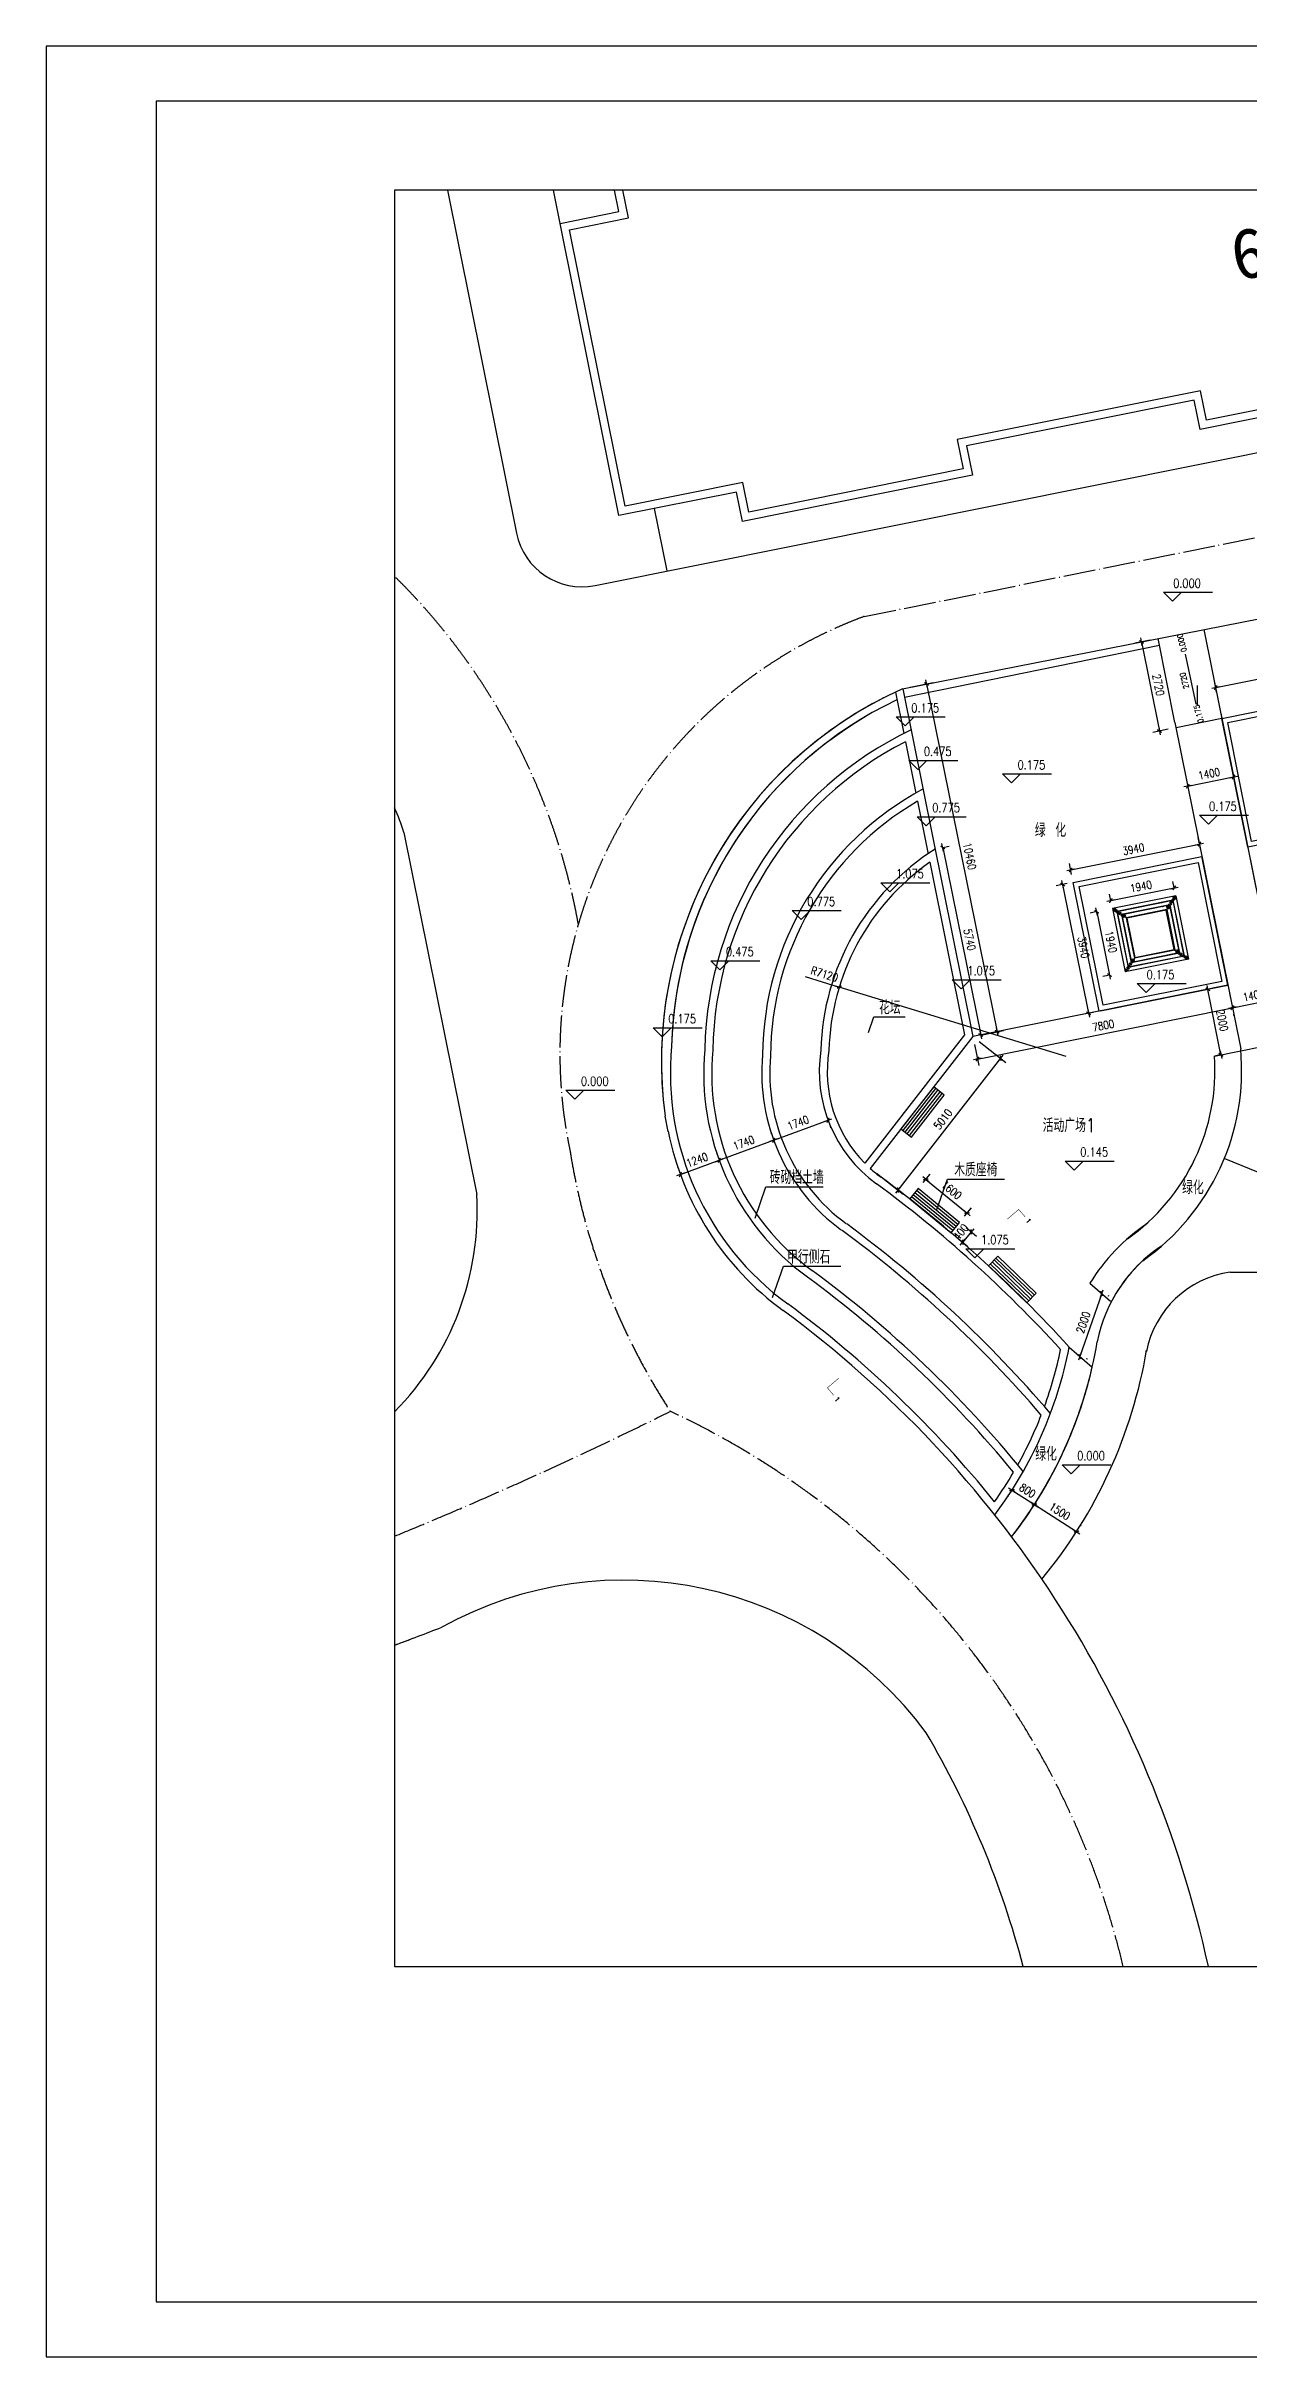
# Model space of a CAD drawing. Extents: x 1035948 to 1665131, y -158296 to 142149.
# Drawn here: x 1090171 to 1126237, y 7889 to 77189 of the extents above; entities that cross this region are included whole.
import ezdxf
from ezdxf.enums import TextEntityAlignment as Align

# ---------------------------------------------------------------- set-up
doc = ezdxf.new("R2010")
doc.units = 0
doc.header["$LTSCALE"] = 200
doc.header["$MEASUREMENT"] = 0
doc.linetypes.add('ACAD_ISO04W100', pattern=[30.5, 24, -3, 0.5, -3])
doc.linetypes.add('DASH', pattern=[0.35, 0.25, -0.1])
doc.layers.get('0').update_dxf_attribs({"linetype": 'CONTINUOUS'})
doc.layers.get('DEFPOINTS').update_dxf_attribs({"linetype": 'CONTINUOUS'})
for name, color, linetype in [('DL', 21, 'CONTINUOUS'), ('HATCH', 7, 'CONTINUOUS'), ('LMLK', 123, 'CONTINUOUS'), ('PUB_DIM', 3, 'CONTINUOUS'), ('PUB_TEXT', 7, 'CONTINUOUS'), ('PUB_WINDW', 7, 'CONTINUOUS'), ('WLL1', 7, 'CONTINUOUS'), ('ZXX', 6, 'ACAD_ISO04W100')]:
    doc.layers.add(name, color=color, linetype=linetype)
doc.styles.add('_HZTXT', font='txt.shx', dxfattribs={"width": 0.8, "bigfont": 'hztxt.shx'})
doc.styles.add('COMP', font='complex', dxfattribs={"bigfont": 'hztxt'})
doc.styles.add('DIM_FONT', font='SIMPLEX.shx', dxfattribs={"width": 0.8})
doc.styles.add('H1', font='SimSun.ttf')
doc.dimstyles.new('DIMN80', dxfattribs={"dimscale": 0.8, "dimtxt": 300, "dimasz": 1, "dimexe": 250, "dimexo": 300, "dimgap": 150, "dimtad": 1, "dimdec": 0, "dimzin": 0, "dimdsep": 46, "dimtxsty": 'DIM_FONT', "dimblk": '_DIMX', "dimcen": 0.09, "dimclrt": 7, "dimadec": 0, "dimazin": 0, "dimtfac": 1, "dimtdec": 0, "dimtix": 1, "dimtmove": 2, "dimatfit": 3, "dimldrblk": '_DIMX', "dimfxl": 0, "dimtolj": 1, "dimtzin": 0, "dimarcsym": 0})

# ---------------------------------------------------------------- blocks, each defined once
blk = doc.blocks.new('_DIMX')
blk.add_line((-150, 0), (150, 0))
at = {"const_width": 50}
blk.add_lwpolyline([(-70, -70), (70, 70)], dxfattribs=at)
blk = doc.blocks.new('*D811')
at = {"layer": 'DEFPOINTS', "color": 0}
for p in [(1117963, 47484), (1118797, 46835), (1114883, 43532)]:
    blk.add_point(p, dxfattribs=at)
at = {"layer": 'WLL1', "color": 0, "lineweight": -2}
for p, q in [((1118152, 47337), (1118954, 46712)), ((1115717, 42883), (1118796, 46834)), ((1115072, 43385), (1115874, 42760))]:
    blk.add_line(p, q, dxfattribs=at)
at = {"layer": 'WLL1', "color": 0, "lineweight": -2, "xscale": 0.8, "yscale": 0.8, "zscale": 0.8}
for p, rotation in [((1118797, 46835), 52.07008714838179), ((1115717, 42883), 232.0700871483818)]:
    blk.add_blockref('_DIMX', p, dxfattribs=dict(at, rotation=rotation))
at = {"layer": 'WLL1', "color": 7, "insert": (1117067, 45006), "char_height": 240, "attachment_point": 5, "rotation": 52.07009, "style": 'DIM_FONT'}
blk.add_mtext('\\A1;5010', dxfattribs=at)
blk = doc.blocks.new('*D815')
at = {"layer": 'DEFPOINTS', "color": 0}
for p in [(1110354, 43775), (1110354, 43775), (1109191, 43347)]:
    blk.add_point(p, dxfattribs=at)
at = {"layer": 'WLL1', "color": 0, "lineweight": -2}
for p, q in [((1109191, 43347), (1110354, 43775)), ((1110271, 44000), (1110285, 43963)), ((1109108, 43572), (1109122, 43534))]:
    blk.add_line(p, q, dxfattribs=at)
at = {"layer": 'WLL1', "color": 0, "lineweight": -2, "xscale": 0.8, "yscale": 0.8, "zscale": 0.8}
for p, rotation in [((1110354, 43775), 20.21216374591948), ((1109191, 43347), 200.2121637459194)]:
    blk.add_blockref('_DIMX', p, dxfattribs=dict(at, rotation=rotation))
at = {"layer": 'WLL1', "color": 7, "insert": (1109690, 43786), "char_height": 240, "attachment_point": 5, "rotation": 20.21216, "style": 'DIM_FONT'}
blk.add_mtext('\\A1;1240', dxfattribs=at)
blk = doc.blocks.new('*D799')
at = {"layer": 'DEFPOINTS', "color": 0}
for p in [(1119807, 33450), (1121071, 32640), (1121071, 32640)]:
    blk.add_point(p, dxfattribs=at)
at = {"layer": 'WLL1', "color": 0, "lineweight": -2}
for p, q in [((1119808, 33449), (1121070, 32641)), ((1119936, 33652), (1119915, 33618)), ((1121200, 32842), (1121178, 32809))]:
    blk.add_line(p, q, dxfattribs=at)
at = {"layer": 'WLL1', "color": 0, "lineweight": -2, "xscale": 0.8, "yscale": 0.8, "zscale": 0.8}
for p, rotation in [((1119807, 33450), 147.3532514877022), ((1121071, 32640), 327.3532514877022)]:
    blk.add_blockref('_DIMX', p, dxfattribs=dict(at, rotation=rotation))
at = {"layer": 'WLL1', "color": 7, "insert": (1120568, 33247), "char_height": 240, "attachment_point": 5, "rotation": 327.35325, "style": 'DIM_FONT'}
blk.add_mtext('\\A1;1500', dxfattribs=at)
blk = doc.blocks.new('*D800')
at = {"layer": 'DEFPOINTS', "color": 0}
for p in [(1119134, 33881), (1119808, 33449), (1119808, 33449)]:
    blk.add_point(p, dxfattribs=at)
at = {"layer": 'WLL1', "color": 0, "lineweight": -2}
for p, q in [((1119005, 33679), (1119026, 33713)), ((1119135, 33881), (1119807, 33450)), ((1119937, 33651), (1119915, 33618))]:
    blk.add_line(p, q, dxfattribs=at)
at = {"layer": 'WLL1', "color": 0, "lineweight": -2, "xscale": 0.8, "yscale": 0.8, "zscale": 0.8}
for p, rotation in [((1119134, 33881), 147.353251487704), ((1119808, 33449), 327.353251487704)]:
    blk.add_blockref('_DIMX', p, dxfattribs=dict(at, rotation=rotation))
at = {"layer": 'WLL1', "color": 7, "insert": (1119600, 33867), "char_height": 240, "attachment_point": 5, "rotation": 327.35325, "style": 'DIM_FONT'}
blk.add_mtext('\\A1;800', dxfattribs=at)
blk = doc.blocks.new('_SECTION')
at = {"const_width": 0.1}
blk.add_lwpolyline([(2, 0), (0, 0), (0, 3)], dxfattribs=at)
at = {"style": 'COMP'}
blk.add_attdef('A', text='', height=1, dxfattribs=at).set_placement((3, 0), align=Align.MIDDLE)
blk = doc.blocks.new('*D798')
at = {"layer": 'DEFPOINTS', "color": 0}
for p in [(1121827, 39780), (1121173, 37890), (1121173, 37890)]:
    blk.add_point(p, dxfattribs=at)
at = {"layer": 'WLL1', "color": 0, "lineweight": -2}
for p, q in [((1121826, 39779), (1121173, 37890)), ((1122053, 39701), (1122016, 39714)), ((1121400, 37811), (1121362, 37824))]:
    blk.add_line(p, q, dxfattribs=at)
at = {"layer": 'WLL1', "color": 0, "lineweight": -2, "xscale": 0.8, "yscale": 0.8, "zscale": 0.8}
for p, rotation in [((1121827, 39780), 70.92905022563029), ((1121173, 37890), 250.9290502256303)]:
    blk.add_blockref('_DIMX', p, dxfattribs=dict(at, rotation=rotation))
at = {"layer": 'WLL1', "color": 7, "insert": (1121273, 38913), "char_height": 240, "attachment_point": 5, "rotation": 70.92905, "style": 'DIM_FONT'}
blk.add_mtext('\\A1;2000', dxfattribs=at)
blk = doc.blocks.new('*D814')
at = {"layer": 'DEFPOINTS', "color": 0}
for p in [(1117317, 41599), (1117570, 41908), (1117659, 41319)]:
    blk.add_point(p, dxfattribs=at)
at = {"layer": 'WLL1', "color": 0, "lineweight": -2}
for p, q in [((1117912, 41629), (1117659, 41319)), ((1117756, 41756), (1118067, 41502)), ((1117913, 41629), (1117913, 41630)), ((1117502, 41447), (1117814, 41192)), ((1117658, 41318), (1117658, 41318))]:
    blk.add_line(p, q, dxfattribs=at)
at = {"layer": 'WLL1', "color": 0, "lineweight": -2, "xscale": 0.8, "yscale": 0.8, "zscale": 0.8}
for p, rotation in [((1117912, 41629), 230.7364818868304), ((1117659, 41319), 50.73648188683039)]:
    blk.add_blockref('_DIMX', p, dxfattribs=dict(at, rotation=rotation))
at = {"layer": 'WLL1', "color": 7, "insert": (1117600, 41626), "char_height": 240, "attachment_point": 5, "rotation": 50.73648, "style": 'DIM_FONT'}
blk.add_mtext('\\A1;400', dxfattribs=at)
blk = doc.blocks.new('*D813')
at = {"layer": 'DEFPOINTS', "color": 0}
for p in [(1116324, 42926), (1117563, 41914), (1117789, 42190)]:
    blk.add_point(p, dxfattribs=at)
at = {"layer": 'WLL1', "color": 0, "lineweight": -2}
for p, q in [((1116476, 43112), (1116677, 43358)), ((1116551, 43202), (1117789, 42191)), ((1117715, 42100), (1117916, 42345))]:
    blk.add_line(p, q, dxfattribs=at)
at = {"layer": 'WLL1', "color": 0, "lineweight": -2, "xscale": 0.8, "yscale": 0.8, "zscale": 0.8}
for p, rotation in [((1116551, 43203), 140.7364818868345), ((1117789, 42190), 320.7364818868346)]:
    blk.add_blockref('_DIMX', p, dxfattribs=dict(at, rotation=rotation))
at = {"layer": 'WLL1', "color": 7, "insert": (1117322, 42882), "char_height": 240, "attachment_point": 5, "rotation": 320.73648, "style": 'DIM_FONT'}
blk.add_mtext('\\A1;1600', dxfattribs=at)
blk = doc.blocks.new('*D833')
at = {"layer": 'DEFPOINTS', "color": 0}
for p in [(1124758, 53260), (1124833, 52886), (1120970, 52109)]:
    blk.add_point(p, dxfattribs=at)
at = {"layer": 'WLL1', "color": 0, "lineweight": -2}
for p, q in [((1124786, 53121), (1124718, 53456)), ((1120923, 52344), (1120856, 52679)), ((1120896, 52483), (1124757, 53259))]:
    blk.add_line(p, q, dxfattribs=at)
at = {"layer": 'WLL1', "color": 0, "lineweight": -2, "xscale": 0.8, "yscale": 0.8, "zscale": 0.8}
for p, rotation in [((1124758, 53260), 11.37444538294699), ((1120895, 52482), 191.374445382947)]:
    blk.add_blockref('_DIMX', p, dxfattribs=dict(at, rotation=rotation))
at = {"layer": 'WLL1', "color": 7, "insert": (1122779, 53106), "char_height": 240, "attachment_point": 5, "rotation": 11.37445, "style": 'DIM_FONT'}
blk.add_mtext('\\A1;3940', dxfattribs=at)
blk = doc.blocks.new('*D807')
at = {"layer": 'DEFPOINTS', "color": 0}
for p in [(1116831, 53111), (1117971, 47486), (1118198, 47532)]:
    blk.add_point(p, dxfattribs=at)
at = {"layer": 'WLL1', "color": 0, "lineweight": -2}
for p, q in [((1117059, 53156), (1118198, 47533)), ((1117066, 53159), (1117254, 53197)), ((1118206, 47534), (1118394, 47572))]:
    blk.add_line(p, q, dxfattribs=at)
at = {"layer": 'WLL1', "color": 0, "lineweight": -2, "xscale": 0.8, "yscale": 0.8, "zscale": 0.8}
for p, rotation in [((1117058, 53157), 101.4570505698002), ((1118198, 47532), 281.4570505698003)]:
    blk.add_blockref('_DIMX', p, dxfattribs=dict(at, rotation=rotation))
at = {"layer": 'WLL1', "color": 7, "insert": (1117864, 50392), "char_height": 240, "attachment_point": 5, "rotation": 281.45705, "style": 'DIM_FONT'}
blk.add_mtext('\\A1;5740', dxfattribs=at)
blk = doc.blocks.new('*D806')
at = {"layer": 'DEFPOINTS', "color": 0}
for p in [(1115849, 57917), (1117963, 47484), (1118689, 47631)]:
    blk.add_point(p, dxfattribs=at)
at = {"layer": 'WLL1', "color": 0, "lineweight": -2}
for p, q in [((1116084, 57965), (1116770, 58104)), ((1116574, 58063), (1118689, 47632)), ((1118198, 47532), (1118885, 47671))]:
    blk.add_line(p, q, dxfattribs=at)
at = {"layer": 'WLL1', "color": 0, "lineweight": -2, "xscale": 0.8, "yscale": 0.8, "zscale": 0.8}
for p, rotation in [((1116574, 58064), 101.457050569798), ((1118689, 47631), 281.457050569798)]:
    blk.add_blockref('_DIMX', p, dxfattribs=dict(at, rotation=rotation))
at = {"layer": 'WLL1', "color": 7, "insert": (1117867, 52895), "char_height": 240, "attachment_point": 5, "rotation": 281.45705, "style": 'DIM_FONT'}
blk.add_mtext('\\A1;10460', dxfattribs=at)
blk = doc.blocks.new('*D816')
at = {"layer": 'DEFPOINTS', "color": 0}
for p in [(1113954, 48972), (1120763, 46889)]:
    blk.add_point(p, dxfattribs=at)
at = {"layer": 'WLL1', "color": 0, "lineweight": -2}
for p in [(1112928, 49286), (1120763, 46889)]:
    blk.add_line(p, (1113954, 48972), dxfattribs=at)
at = {"layer": 'WLL1', "color": 0, "lineweight": -2, "xscale": 0.8, "yscale": 0.8, "zscale": 0.8, "rotation": 342.9922443339357}
blk.add_blockref('_DIMX', (1113954, 48972), dxfattribs=at)
at = {"layer": 'WLL1', "color": 7, "insert": (1113511, 49359), "char_height": 240, "attachment_point": 5, "rotation": 342.99224, "style": 'DIM_FONT'}
blk.add_mtext('\\A1;R7120', dxfattribs=at)
blk = doc.blocks.new('*D810')
at = {"layer": 'DEFPOINTS', "color": 0}
for p in [(1111987, 44376), (1113619, 44977), (1113619, 44977)]:
    blk.add_point(p, dxfattribs=at)
at = {"layer": 'WLL1', "color": 0, "lineweight": -2}
for p, q in [((1111904, 44602), (1111918, 44564)), ((1111988, 44377), (1113618, 44977)), ((1113702, 44752), (1113688, 44789))]:
    blk.add_line(p, q, dxfattribs=at)
at = {"layer": 'WLL1', "color": 0, "lineweight": -2, "xscale": 0.8, "yscale": 0.8, "zscale": 0.8}
for p, rotation in [((1113619, 44977), 20.21216374591294), ((1111987, 44376), 200.2121637459129)]:
    blk.add_blockref('_DIMX', p, dxfattribs=dict(at, rotation=rotation))
at = {"layer": 'WLL1', "color": 7, "insert": (1112720, 44902), "char_height": 240, "attachment_point": 5, "rotation": 20.21216, "style": 'DIM_FONT'}
blk.add_mtext('\\A1;1740', dxfattribs=at)
blk = doc.blocks.new('*D812')
at = {"layer": 'DEFPOINTS', "color": 0}
for p in [(1111987, 44376), (1111987, 44376), (1110354, 43775)]:
    blk.add_point(p, dxfattribs=at)
at = {"layer": 'WLL1', "color": 0, "lineweight": -2}
for p, q in [((1110355, 43775), (1111986, 44376)), ((1111904, 44602), (1111918, 44564)), ((1110271, 44000), (1110285, 43963))]:
    blk.add_line(p, q, dxfattribs=at)
at = {"layer": 'WLL1', "color": 0, "lineweight": -2, "xscale": 0.8, "yscale": 0.8, "zscale": 0.8}
for p, rotation in [((1111987, 44376), 20.21216374592179), ((1110354, 43775), 200.2121637459218)]:
    blk.add_blockref('_DIMX', p, dxfattribs=dict(at, rotation=rotation))
at = {"layer": 'WLL1', "color": 7, "insert": (1111088, 44301), "char_height": 240, "attachment_point": 5, "rotation": 20.21216, "style": 'DIM_FONT'}
blk.add_mtext('\\A1;1740', dxfattribs=at)
blk = doc.blocks.new('*D832')
at = {"layer": 'DEFPOINTS', "color": 0}
for p in [(1122148, 51326), (1124002, 51945), (1124050, 51708)]:
    blk.add_point(p, dxfattribs=at)
at = {"layer": 'WLL1', "color": 0, "lineweight": -2}
for p, q in [((1124002, 51944), (1123963, 52141)), ((1122100, 51561), (1122061, 51759)), ((1122101, 51563), (1124001, 51945))]:
    blk.add_line(p, q, dxfattribs=at)
at = {"layer": 'WLL1', "color": 0, "lineweight": -2, "xscale": 0.8, "yscale": 0.8, "zscale": 0.8}
for p, rotation in [((1124002, 51945), 11.3744453800315), ((1122100, 51563), 191.3744453800315)]:
    blk.add_blockref('_DIMX', p, dxfattribs=dict(at, rotation=rotation))
at = {"layer": 'WLL1', "color": 7, "insert": (1123004, 51989), "char_height": 240, "attachment_point": 5, "rotation": 11.37445, "style": 'DIM_FONT'}
blk.add_mtext('\\A1;1940', dxfattribs=at)
blk = doc.blocks.new('*D805')
at = {"layer": 'DEFPOINTS', "color": 0}
for p in [(1121029, 52121), (1121432, 48183), (1121806, 48258)]:
    blk.add_point(p, dxfattribs=at)
at = {"layer": 'WLL1', "color": 0, "lineweight": -2}
for p, q in [((1120794, 52073), (1120459, 52006)), ((1120655, 52045), (1121432, 48184)), ((1121571, 48211), (1121236, 48143))]:
    blk.add_line(p, q, dxfattribs=at)
at = {"layer": 'WLL1', "color": 0, "lineweight": -2, "xscale": 0.8, "yscale": 0.8, "zscale": 0.8}
for p, rotation in [((1120655, 52045), 101.3744453795055), ((1121432, 48183), 281.3744453795055)]:
    blk.add_blockref('_DIMX', p, dxfattribs=dict(at, rotation=rotation))
at = {"layer": 'WLL1', "color": 7, "insert": (1121279, 50161), "char_height": 240, "attachment_point": 5, "rotation": 281.37445, "style": 'DIM_FONT'}
blk.add_mtext('\\A1;3940', dxfattribs=at)
blk = doc.blocks.new('*D804')
at = {"layer": 'DEFPOINTS', "color": 0}
for p in [(1121875, 51271), (1122059, 49329), (1122257, 49369)]:
    blk.add_point(p, dxfattribs=at)
at = {"layer": 'WLL1', "color": 0, "lineweight": -2}
for p, q in [((1121639, 51223), (1121480, 51191)), ((1121676, 51230), (1122059, 49330)), ((1122022, 49321), (1121863, 49289))]:
    blk.add_line(p, q, dxfattribs=at)
at = {"layer": 'WLL1', "color": 0, "lineweight": -2, "xscale": 0.8, "yscale": 0.8, "zscale": 0.8}
for p, rotation in [((1121676, 51231), 101.3744453800352), ((1122059, 49329), 281.3744453800352)]:
    blk.add_blockref('_DIMX', p, dxfattribs=dict(at, rotation=rotation))
at = {"layer": 'WLL1', "color": 7, "insert": (1122103, 50327), "char_height": 240, "attachment_point": 5, "rotation": 281.37445, "style": 'DIM_FONT'}
blk.add_mtext('\\A1;1940', dxfattribs=at)
blk = doc.blocks.new('*D828')
at = {"layer": 'DEFPOINTS', "color": 0}
for p in [(1125009, 48902), (1125212, 48943), (1125606, 46982)]:
    blk.add_point(p, dxfattribs=at)
at = {"layer": 'WLL1', "color": 0, "lineweight": -2}
for p, q in [((1124977, 48896), (1124813, 48863)), ((1125403, 46942), (1125009, 48901)), ((1125371, 46935), (1125207, 46902))]:
    blk.add_line(p, q, dxfattribs=at)
at = {"layer": 'WLL1', "color": 0, "lineweight": -2, "xscale": 0.8, "yscale": 0.8, "zscale": 0.8}
for p, rotation in [((1125009, 48902), 101.3778362303232), ((1125403, 46942), 281.3778362303232)]:
    blk.add_blockref('_DIMX', p, dxfattribs=dict(at, rotation=rotation))
at = {"layer": 'WLL1', "color": 7, "insert": (1125441, 47969), "char_height": 240, "attachment_point": 5, "rotation": 281.37784, "style": 'DIM_FONT'}
blk.add_mtext('\\A1;2000', dxfattribs=at)
blk = doc.blocks.new('*D827')
at = {"layer": 'DEFPOINTS', "color": 0}
for p in [(1127118, 48626), (1127118, 48626), (1125745, 48350)]:
    blk.add_point(p, dxfattribs=at)
at = {"layer": 'WLL1', "color": 0, "lineweight": -2}
for p, q in [((1125746, 48350), (1127117, 48626)), ((1125793, 48115), (1125785, 48154)), ((1127165, 48391), (1127157, 48430))]:
    blk.add_line(p, q, dxfattribs=at)
at = {"layer": 'WLL1', "color": 0, "lineweight": -2, "xscale": 0.8, "yscale": 0.8, "zscale": 0.8}
for p, rotation in [((1127118, 48626), 11.37783623031505), ((1125745, 48350), 191.377836230315)]:
    blk.add_blockref('_DIMX', p, dxfattribs=dict(at, rotation=rotation))
at = {"layer": 'WLL1', "color": 7, "insert": (1126384, 48724), "char_height": 240, "attachment_point": 5, "rotation": 11.37784, "style": 'DIM_FONT'}
blk.add_mtext('\\A1;1400', dxfattribs=at)
blk = doc.blocks.new('*D809')
at = {"layer": 'DEFPOINTS', "color": 0}
for p in [(1125610, 49023), (1125745, 48350), (1117963, 47485)]:
    blk.add_point(p, dxfattribs=at)
at = {"layer": 'WLL1', "color": 0, "lineweight": -2}
for p, q in [((1125657, 48788), (1125785, 48154)), ((1118099, 46812), (1125744, 48350)), ((1118010, 47250), (1118138, 46616))]:
    blk.add_line(p, q, dxfattribs=at)
at = {"layer": 'WLL1', "color": 0, "lineweight": -2, "xscale": 0.8, "yscale": 0.8, "zscale": 0.8}
for p, rotation in [((1125745, 48350), 11.375294533136), ((1118098, 46812), 191.375294533136)]:
    blk.add_blockref('_DIMX', p, dxfattribs=dict(at, rotation=rotation))
at = {"layer": 'WLL1', "color": 7, "insert": (1121875, 47816), "char_height": 240, "attachment_point": 5, "rotation": 11.37529, "style": 'DIM_FONT'}
blk.add_mtext('\\A1;7800', dxfattribs=at)
blk = doc.blocks.new('*D837')
at = {"layer": 'DEFPOINTS', "color": 0}
for p in [(1129108, 58730), (1129183, 58356), (1125320, 57579)]:
    blk.add_point(p, dxfattribs=at)
at = {"layer": 'WLL1', "color": 0, "lineweight": -2}
for p, q in [((1129136, 58592), (1129068, 58926)), ((1125246, 57953), (1129107, 58730)), ((1125273, 57815), (1125206, 58149))]:
    blk.add_line(p, q, dxfattribs=at)
at = {"layer": 'WLL1', "color": 0, "lineweight": -2, "xscale": 0.8, "yscale": 0.8, "zscale": 0.8}
for p, rotation in [((1129108, 58730), 11.37444538294699), ((1125245, 57953), 191.374445382947)]:
    blk.add_blockref('_DIMX', p, dxfattribs=dict(at, rotation=rotation))
at = {"layer": 'WLL1', "color": 7, "insert": (1127129, 58577), "char_height": 240, "attachment_point": 5, "rotation": 11.37445, "style": 'DIM_FONT'}
blk.add_mtext('\\A1;3940', dxfattribs=at)
blk = doc.blocks.new('*D834')
at = {"layer": 'DEFPOINTS', "color": 0}
for p in [(1124408, 54996), (1125780, 55272), (1125780, 55272)]:
    blk.add_point(p, dxfattribs=at)
at = {"layer": 'WLL1', "color": 0, "lineweight": -2}
for p, q in [((1125733, 55507), (1125741, 55468)), ((1124361, 55231), (1124369, 55192)), ((1124409, 54996), (1125780, 55272))]:
    blk.add_line(p, q, dxfattribs=at)
at = {"layer": 'WLL1', "color": 0, "lineweight": -2, "xscale": 0.8, "yscale": 0.8, "zscale": 0.8}
for p, rotation in [((1124408, 54996), 191.3778362303161), ((1125780, 55272), 11.37783623031606)]:
    blk.add_blockref('_DIMX', p, dxfattribs=dict(at, rotation=rotation))
at = {"layer": 'WLL1', "color": 7, "insert": (1125047, 55369), "char_height": 240, "attachment_point": 5, "rotation": 11.37784, "style": 'DIM_FONT'}
blk.add_mtext('\\A1;1400', dxfattribs=at)
blk = doc.blocks.new('*D831')
at = {"layer": 'DEFPOINTS', "color": 0}
for p in [(1123517, 59423), (1123558, 56649), (1124055, 56749)]:
    blk.add_point(p, dxfattribs=at)
at = {"layer": 'WLL1', "color": 0, "lineweight": -2}
for p, q in [((1123282, 59375), (1122824, 59283)), ((1123020, 59322), (1123558, 56649)), ((1123820, 56701), (1123362, 56609))]:
    blk.add_line(p, q, dxfattribs=at)
at = {"layer": 'WLL1', "color": 0, "lineweight": -2, "xscale": 0.8, "yscale": 0.8, "zscale": 0.8}
for p, rotation in [((1123020, 59323), 101.3778362249669), ((1123558, 56649), 281.3778362249669)]:
    blk.add_blockref('_DIMX', p, dxfattribs=dict(at, rotation=rotation))
at = {"layer": 'WLL1', "color": 7, "insert": (1123525, 58033), "char_height": 240, "attachment_point": 5, "rotation": 281.37784, "style": 'DIM_FONT'}
blk.add_mtext('\\A1;2720', dxfattribs=at)

msp = doc.modelspace()

# ---------------------------------------------------------------- linework, layer by layer
for p, q in [((1124049.69775, 51708.26142), (1122147.80083, 51325.65442)), ((1122559.9536, 51051.55572), (1122147.80083, 51325.65442)), ((1122147.80083, 51325.65442), (1122530.40784, 49423.7575)), ((1123963.55244, 51578.7277), (1122277.33456, 51239.50911)), ((1123955.72105, 51566.9519), (1122289.11035, 51231.67772)), ((1123869.57575, 51437.41818), (1122418.64408, 51145.53242)), ((1123861.74436, 51425.64238), (1122430.41987, 51137.70103)), ((1123775.59905, 51296.10865), (1122559.9536, 51051.55572)), ((1123775.59905, 51296.10865), (1124049.69775, 51708.26142)), ((1123775.59905, 51296.10865), (1124020.15199, 50080.4632)), ((1123861.74436, 51425.64238), (1124149.68571, 49994.3179)), ((1123869.57575, 51437.41818), (1124161.46151, 49986.48651)), ((1123955.72105, 51566.9519), (1124290.99523, 49900.3412)), ((1123963.55244, 51578.7277), (1124302.77103, 49892.50981)), ((1124049.69775, 51708.26142), (1124432.30476, 49806.36451)), ((1122277.33456, 51239.50911), (1122616.55314, 49553.29123)), ((1122289.11035, 51231.67772), (1122624.38454, 49565.06702)), ((1122418.64408, 51145.53242), (1122710.52984, 49694.60075)), ((1122430.41987, 51137.70103), (1122718.36123, 49706.37654)), ((1122559.9536, 51051.55572), (1122804.50653, 49835.91027)), ((1124290.99523, 49900.3412), (1122624.38454, 49565.06702)), ((1124161.46151, 49986.48651), (1122710.52984, 49694.60075)), ((1124149.68571, 49994.3179), (1122718.36123, 49706.37654)), ((1124020.15199, 50080.4632), (1122804.50653, 49835.91027)), ((1124020.15199, 50080.4632), (1124432.30476, 49806.36451)), ((1122804.50653, 49835.91027), (1122530.40784, 49423.7575)), ((1124432.30476, 49806.36451), (1122530.40784, 49423.7575)), ((1124302.77103, 49892.50981), (1122616.55314, 49553.29123))]:
    msp.add_line(p, q)
at = {"color": 151}
msp.add_lwpolyline([(1188180.77348, 7889.01263), (1188180.77348, 77189.01263), (1090170.77348, 77189.01263), (1090170.77348, 7889.01263)], close=True, dxfattribs=at)
at = {"color": 5}
msp.add_lwpolyline([(1186530.77348, 9539.01263), (1186530.77348, 75539.01263), (1093470.77348, 75539.01263), (1093470.77348, 9539.01263)], close=True, dxfattribs=at)
msp.add_lwpolyline([(1123759.93627, 51272.55707), (1122583.50519, 51035.89294), (1122820.16932, 49859.46186), (1123996.6004, 50096.12599)], close=True)
at = {"layer": 'DL'}
for p, q in [((1102208.06274, 72873.86424, 0), (1104275.16925, 62583.32685, 0)), ((1105583.29123, 71874.04609, -15069.80529), (1105382.09498, 72873.86424, -15069.80529)), ((1106629.52211, 61016.30479), (1147877.36101, 69294.08833)), ((1115848.80432, 57916.93355), (1149421.83444, 64523.13713)), ((1108792.68686, 61450.41746, -1101.81974), (1108416.22603, 63324.52709, -15069.80529)), ((1124890.23116, 59696.02546), (1126805.26943, 50179.49602)), ((1115915.18052, 57664.79956), (1123556.18626, 59228.80522)), ((1124023.11431, 56908.46801), (1123516.55923, 59425.72647)), ((1115638.51262, 57819.99236), (1115889.60658, 56572.21414)), ((1115863.86234, 57919.89654), (1117963.17312, 47484.456)), ((1124023.11431, 56908.46801), (1125993.93588, 47114.73087)), ((1125427.77751, 57024.78303), (1124055.29092, 56748.59366)), ((1125395.60089, 57184.65739), (1126805.26943, 50179.49602)), ((1115938.75082, 56327.99834), (1116168.20151, 55187.77348)), ((1115938.75082, 56327.99834), (1116168.20151, 55187.77348)), ((1116168.20151, 55187.77348), (1116248.24497, 54790.0081)), ((1116298.23144, 54541.60694), (1116608.16997, 53001.40841)), ((1100898.59494, 53610.32039), (1103084.90358, 42745.74872)), ((1116608.16997, 53001.40841), (1116614.68236, 52969.04594)), ((1116666.24787, 52712.79798), (1117707.42341, 47538.8138)), ((1125609.8841, 49023.22538), (1124840.4994, 52846.58087)), ((1125609.8841, 49023.22538), (1124840.4994, 52846.58087)), ((1121786.52861, 48253.84069), (1125609.8841, 49023.22538)), ((1121786.52861, 48253.84069), (1125609.8841, 49023.22538)), ((1121786.52861, 48253.84069), (1117963.1276, 47484.68227)), ((1117707.42341, 47538.8138), (1114718.47852, 43690.12855)), ((1117963.17312, 47484.456), (1114883.14197, 43532.2403)), ((1125208.55944, 46902.37288), (1127376.92694, 47338.71964)), ((1108824.48521, 44636.11538), (1108731.35606, 45098.90838)), ((1108824.48521, 44636.11538), (1108731.35606, 45098.90838)), ((1126797.83479, 43296.29356), (1125502.41389, 43827.03642)), ((1125680.46829, 40417.36037), (1127087.39584, 40417.36037)), ((1125680.46829, 40417.36037), (1127087.39584, 40417.36037)), ((1121474.54743, 40089.92462), (1122086.23967, 39550.83458)), ((1120851.58444, 38173.02466), (1121540.37086, 37565.99081))]:
    msp.add_line(p, q, dxfattribs=at)
for points in [[(1125428.00164, 57024.82812), (1129290.61703, 57801.87535), (1130067.66425, 53939.25996), (1126205.04887, 53162.21274)], [(1125604.63854, 56907.35725), (1129173.14616, 57625.23845), (1129891.02735, 54056.73083), (1126322.51974, 53338.84964)], [(1120970.22149, 52108.79354), (1124832.83687, 52885.84077), (1125609.8841, 49023.22538), (1121747.26871, 48246.17816)], [(1121146.85839, 51991.32267), (1124715.366, 52709.20387), (1125433.2472, 49140.69625), (1121864.73958, 48422.81506)]]:
    msp.add_lwpolyline(points, close=True, dxfattribs=at)
for centre, radius, start, end in [((1106236.00015, 62977.20777), 2000, 191.3581021638, 281.3476134911), ((1120872.65206, 46742.28738), 12252.01057, 114.2075184466, 187.7083944296), ((1120872.65206, 46742.28738), 12252.01057, 117.1286694918, 187.7083944296), ((1120763.43069, 46889.28092), 11840.41137, 115.3945731334, 178.5261911737), ((1120730.7486, 46903.89962), 11807.37213, 120.3498706535, 178.5930266556), ((1120769.28856, 46882.58421), 10848.97343, 115.4073535944, 178.8539709721), ((1120770.82801, 46880.82432), 10611.22363, 117.0890117841, 178.9409405445), ((1120781.89864, 46868.1684), 9127.40706, 118.2017043746, 179.576807602), ((1091745.41157, 50585.50549), 9640.03481, 18.2869587515, 22.9761257768), ((1120783.94238, 46865.83201), 8890.39501, 120.3019487256, 179.6962423662), ((1120763.43069, 46889.28092), 7360.41137, 122.2951041806, 178.5261911737), ((1120763.43069, 46889.28092), 7120.41137, 125.1286146343, 178.5261911737), ((1117448.83572, 46387.07567), 8560, 174.592111994, 233.9507971492), ((1117448.83572, 46387.07567), 7560, 174.592111994, 233.9507971492), ((1117448.83572, 46387.07567), 7320, 174.592111994, 233.9507971492), ((1117448.83572, 46387.07567), 5820, 174.592111994, 233.9507971492), ((1117448.83572, 46387.07567), 5580, 174.592111994, 233.9507971492), ((1117505.38219, 46432.95838), 4150.45179, 171.0508933574, 234.0525003268), ((1117510.75329, 46437.41467), 3917.19024, 170.6707977616, 224.5346918776), ((1119043.65973, 46473.23245), 6179.81796, 305.0779622954, 3.9819522118), ((1119043.65973, 46473.23245), 6979.81796, 305.0779622954, 5.2733602295), ((1117448.83572, 46387.07567), 8800, 191.3778362303, 233.9507971492), ((1117448.83572, 46387.07567), 8800, 191.3778362303, 233.9507971492), ((1117516.79636, 46444.44459), 3926.4576, 227.8753588804, 234.0416270295), ((1092588.06428, 12542.60778), 37914.22442, 42.3853539442, 53.6341547209), ((1092588.06428, 12542.60778), 38154.22442, 42.2029165946, 53.6341547209), ((1094506.69065, 42268.8178), 8591.46089, 315.3681395597, 3.182250766), ((1092588.06428, 12542.60778), 36174.22442, 40.7018748716, 53.6341547209), ((1092588.06428, 12542.60778), 36414.22442, 40.4761953324, 53.6341547209), ((1126456.00763, 37028.21656), 5847.13622, 124.0677376697, 148.4242594641), ((1126090.57332, 37463.58682), 4482.10736, 123.4295385166, 168.818369196), ((1126090.57332, 37463.58682), 4482.10736, 123.4295385166, 150.607360203), ((1126090.57332, 37463.58682), 4482.10736, 123.4295385166, 150.607360203), ((1092588.06428, 12542.60778), 34434.22442, 39.4395921029, 53.6341547209), ((1092588.06428, 12542.60778), 34674.22442, 39.1646134902, 53.6341547209), ((1126090.57332, 37463.58682), 2982.10736, 97.9044737783, 168.818369196), ((1126090.57332, 37463.58682), 2982.10736, 97.9044737783, 168.818369196), ((1092588.06428, 12542.60778), 33194.22442, 12.2641660049, 53.6341547209), ((1092588.06428, 12542.60778), 33194.22442, 12.2641660049, 53.6341547209), ((1092588.06428, 12542.60778), 33434.22442, 38.8923679343, 53.6341547209), ((1108781.53842, 40513.51394), 12294.87296, 323.1457984532, 349.0260289465), ((1108781.53842, 40513.51394), 13094.87296, 322.1767180394, 350.413569795), ((1108781.53842, 40513.51394), 13094.87296, 322.1767180394, 346.9918376502), ((1108781.53842, 40513.51394), 14594.87296, 320.4289866818, 350.413569795), ((1108781.53842, 40513.51394), 14594.87296, 320.4289866818, 350.413569795), ((1108781.53842, 40513.51394), 12054.87296, 339.9887156562, 348.4560688873), ((1108781.53842, 40513.51394), 13094.87296, 337.3931420236, 346.9918376502), ((1108781.53842, 40513.51394), 12054.87296, 330.8421800037, 338.6902697002), ((1108781.53842, 40513.51394), 13094.87296, 322.1767180394, 336.2053784463), ((1108781.53842, 40513.51394), 12054.87296, 324.6247564928, 329.6225965821), ((1107495.23343, 19911.58662), 11270.42669, 36.4508979198, 118.9904039491), ((1048281.89719, 168762.40189), 149023.82355, 290.5613932642, 291.1424013298), ((1048440.1681, 168253.91363), 148492.26846, 290.5731044319, 290.7990568013), ((1092588.06428, 12542.60778), 27794.22442, 14.6959251662, 30.4007236868)]:
    msp.add_arc(centre, radius, start, end, dxfattribs=at)
at = {"layer": 'HATCH', "linetype": 'DASH'}
for p, q in [((1122533.92257, 51104.89593), (1122207.05764, 51322.27467)), ((1123778.9788, 51355.36546), (1123996.35754, 51682.23039)), ((1123828.93926, 51322.13969), (1124046.318, 51649.00461)), ((1122500.69679, 51054.93547), (1122173.83186, 51272.31421)), ((1124046.18302, 50027.123), (1124373.04795, 49809.74426)), ((1124079.4088, 50077.08346), (1124406.27372, 49859.70472)), ((1122751.16633, 49809.87924), (1122533.78759, 49483.01431)), ((1122801.12679, 49776.65346), (1122583.74805, 49449.78853))]:
    msp.add_line(p, q, dxfattribs=at)
for points in [[(1122165.46452, 51313.90733), (1122243.89326, 51329.68494), (1122259.67087, 51251.2562), (1122181.24213, 51235.47859)], [(1123849.99727, 51407.97869), (1123771.56853, 51392.20108), (1123787.34614, 51313.77235), (1123865.77488, 51329.54995)], [(1124037.95066, 51690.59773), (1123959.52192, 51674.82013), (1123975.29953, 51596.39139), (1124053.72827, 51612.169)], [(1122448.08356, 51125.95394), (1122526.5123, 51141.73155), (1122542.28991, 51063.30281), (1122463.86117, 51047.5252)], [(1124132.02202, 50006.06499), (1124116.24441, 50084.49373), (1124037.81568, 50068.71612), (1124053.59328, 49990.28738)], [(1124414.64107, 49818.1116), (1124398.86346, 49896.54034), (1124320.43472, 49880.76273), (1124336.21233, 49802.33399)], [(1122730.10832, 49724.04023), (1122714.33071, 49802.46897), (1122792.75945, 49818.24658), (1122808.53706, 49739.81784)]]:
    msp.add_lwpolyline(points, close=True, dxfattribs=at)
at = {"layer": 'LMLK', "elevation": -15069.80529}
for points in [[(1148466.22962, 72873.86424), (1148756.68757, 71427.89696), (1145227.19194, 70718.91131), (1145404.43836, 69836.5374), (1138502.31359, 68450.07657), (1138325.06717, 69332.45047), (1131501.37564, 67961.74488), (1131678.62205, 67079.37097), (1124776.49728, 65692.91014), (1124599.25087, 66575.28405), (1117775.55933, 65204.57845), (1117952.80574, 64322.20454), (1111050.68097, 62935.74371), (1110873.43456, 63818.11762), (1107343.93894, 63109.13196), (1105583.29123, 71874.04609), (1107348.03904, 72228.53892), (1107218.40964, 72873.86424)], [(1148221.43543, 72873.86424), (1148474.12215, 71615.93096), (1144944.62653, 70906.94531), (1145121.87294, 70024.5714), (1138690.34758, 68732.64199), (1138513.10117, 69615.01589), (1131218.81022, 68149.77888), (1131396.05663, 67267.40497), (1124964.53128, 65975.47556), (1124787.28486, 66857.84946), (1117492.99391, 65392.61245), (1117670.24033, 64510.23854), (1111238.71497, 63218.30913), (1111061.46856, 64100.68303), (1107531.97294, 63391.69738), (1105865.85665, 71686.01209), (1107630.60446, 72040.50492), (1107463.20383, 72873.86424)]]:
    msp.add_lwpolyline(points, dxfattribs=at)
at = {"layer": 'PUB_DIM'}
for p, q in [((1123952.45716, 60545.03033), (1123682.45716, 60815.03033)), ((1123682.45716, 60815.03033), (1124222.45716, 60815.03033)), ((1124222.45716, 60815.03033), (1123952.45716, 60545.03033)), ((1123952.45716, 60815.03033), (1125150.74288, 60815.03033)), ((1115933.47695, 56803.61731), (1115663.47695, 57073.61731)), ((1115663.47695, 57073.61731), (1116203.47695, 57073.61731)), ((1116203.47695, 57073.61731), (1115933.47695, 56803.61731)), ((1115933.47695, 57073.61731), (1117131.76267, 57073.61731)), ((1116307.90994, 55498.44482), (1116037.90994, 55768.44482)), ((1116037.90994, 55768.44482), (1116577.90994, 55768.44482)), ((1116577.90994, 55768.44482), (1116307.90994, 55498.44482)), ((1116307.90994, 55768.44482), (1117506.19565, 55768.44482)), ((1118847.51814, 55365.12408), (1119387.51814, 55365.12408)), ((1119117.51814, 55095.12408), (1118847.51814, 55365.12408)), ((1119117.51814, 55365.12408), (1120315.80385, 55365.12408)), ((1119387.51814, 55365.12408), (1119117.51814, 55095.12408)), ((1116288.38321, 54081.03348), (1116828.38321, 54081.03348)), ((1116558.38321, 53811.03348), (1116288.38321, 54081.03348)), ((1116828.38321, 54081.03348), (1116558.38321, 53811.03348)), ((1116558.38321, 54081.03348), (1117756.66892, 54081.03348)), ((1125031.16644, 53851.41157), (1124761.16644, 54121.41157)), ((1124761.16644, 54121.41157), (1125301.16644, 54121.41157)), ((1125031.16644, 54121.41157), (1126229.45216, 54121.41157)), ((1125301.16644, 54121.41157), (1125031.16644, 53851.41157)), ((1115476.2571, 51828.14411), (1115206.2571, 52098.14411)), ((1115206.2571, 52098.14411), (1115746.2571, 52098.14411)), ((1115476.2571, 52098.14411), (1116674.54281, 52098.14411)), ((1115746.2571, 52098.14411), (1115476.2571, 51828.14411)), ((1112814.80106, 50995.18942), (1112544.80106, 51265.18942)), ((1112544.80106, 51265.18942), (1113084.80106, 51265.18942)), ((1112814.80106, 51265.18942), (1114013.08677, 51265.18942)), ((1113084.80106, 51265.18942), (1112814.80106, 50995.18942)), ((1110102.73742, 49759.75566), (1110642.73742, 49759.75566)), ((1110372.73742, 49489.75566), (1110102.73742, 49759.75566)), ((1110372.73742, 49759.75566), (1111571.02314, 49759.75566)), ((1110642.73742, 49759.75566), (1110372.73742, 49489.75566)), ((1117342.83821, 49191.0556), (1117882.83821, 49191.0556)), ((1117612.83821, 48921.0556), (1117342.83821, 49191.0556)), ((1117612.83821, 49191.0556), (1118811.12393, 49191.0556)), ((1117882.83821, 49191.0556), (1117612.83821, 48921.0556)), ((1122888.55634, 49073.24279), (1123428.55634, 49073.24279)), ((1123158.55634, 48803.24279), (1122888.55634, 49073.24279)), ((1123428.55634, 49073.24279), (1123158.55634, 48803.24279)), ((1123158.55634, 49073.24279), (1124356.84206, 49073.24279)), ((1108373.68912, 47748.90315), (1108913.68912, 47748.90315)), ((1108643.68912, 47478.90315), (1108373.68912, 47748.90315)), ((1108643.68912, 47748.90315), (1109841.97483, 47748.90315)), ((1108913.68912, 47748.90315), (1108643.68912, 47478.90315)), ((1106021.55378, 45608.04421), (1105751.55378, 45878.04421)), ((1105751.55378, 45878.04421), (1106291.55378, 45878.04421)), ((1106291.55378, 45878.04421), (1106021.55378, 45608.04421)), ((1106021.55378, 45878.04421), (1107219.8395, 45878.04421)), ((1121001.40143, 43483.05129), (1120731.40143, 43753.05129)), ((1120731.40143, 43753.05129), (1121271.40143, 43753.05129)), ((1121271.40143, 43753.05129), (1121001.40143, 43483.05129)), ((1121001.40143, 43753.05129), (1122199.68714, 43753.05129)), ((1118024.49025, 40850.26273, 22546.75648), (1117754.49025, 41120.26273, 22546.75648)), ((1117754.49025, 41120.26273, 22546.75648), (1118294.49025, 41120.26273, 22546.75648)), ((1118024.49025, 41120.26273, 22546.75648), (1119222.77596, 41120.26273, 22546.75648)), ((1118294.49025, 41120.26273, 22546.75648), (1118024.49025, 40850.26273, 22546.75648)), ((1120906.11654, 34371.51776), (1120636.11654, 34641.51776)), ((1120636.11654, 34641.51776), (1121176.11654, 34641.51776)), ((1121176.11654, 34641.51776), (1120906.11654, 34371.51776)), ((1120906.11654, 34641.51776), (1122104.40225, 34641.51776))]:
    msp.add_line(p, q, dxfattribs=at)
at = {"layer": 'PUB_TEXT'}
for p, q in [((1114831.44582, 47605.84361, -22546.75648), (1114992.68708, 48075.51745, -22546.75648)), ((1114992.68708, 48075.51745, -22546.75648), (1115934.99564, 48075.51745, -22546.75648)), ((1111435.22999, 42044.01973, -22546.75648), (1111757.7125, 42983.36743, -22546.75648)), ((1111757.7125, 42983.36743, -22546.75648), (1113475.32127, 42983.36743, -22546.75648)), ((1116875.43312, 42272.66699, -22546.75648), (1117197.91563, 43212.01469, -22546.75648)), ((1117197.91563, 43212.01469, -22546.75648), (1118915.5244, 43212.01469, -22546.75648)), ((1111957.09088, 39659.94138, -22546.75648), (1112279.57339, 40599.28908, -22546.75648)), ((1112279.57339, 40599.28908, -22546.75648), (1113997.18216, 40599.28908, -22546.75648))]:
    msp.add_line(p, q, dxfattribs=at)
at = {"layer": 'PUB_WINDW'}
for p in [(1123631.5451, 51505.13713), (1123654.55412, 51390.76189), (1123909.69631, 51221.08174), (1124024.07155, 51244.09076)]:
    msp.add_point(p, dxfattribs=at)
at = {"layer": 'WLL1'}
for p, q in [((1124330.74808, 58957.52471, -22546.75648), (1124650.57458, 57454.67861, -22546.75648)), ((1124696.13091, 57431.93339, -22546.75648), (1124696.13091, 58014.28624, -22546.75648)), ((1115868.28865, 44666.20944), (1116851.80398, 45928.23068)), ((1115931.38972, 44617.03367), (1116914.90504, 45879.05491)), ((1115994.49078, 44567.85791), (1116978.00611, 45829.87914)), ((1116057.59184, 44518.68214), (1117041.10717, 45780.70338)), ((1117360.76418, 41665.93318), (1116121.97483, 42678.55401)), ((1117411.39522, 41727.87265), (1116172.60587, 42740.49348)), ((1117462.02626, 41789.81212), (1116223.23691, 42802.43295)), ((1117512.65731, 41851.75158), (1116273.86795, 42864.37241)), ((1119638.33154, 39562.35279), (1118484.80337, 40671.12363)), ((1119693.77008, 39620.0292), (1118540.24191, 40728.80004)), ((1119749.20862, 39677.70561), (1118595.68046, 40786.47645)), ((1119804.64716, 39735.38202), (1118651.119, 40844.15286))]:
    msp.add_line(p, q, dxfattribs=at)
for points in [[(1100620.67913, 19593.70102), (1180097.18164, 19593.70102), (1180097.18164, 72873.86424), (1100620.67913, 72873.86424)], [(1116120.6929, 44469.50637), (1117104.20823, 45731.52761), (1116788.70292, 45977.40644), (1115805.18759, 44715.38521)], [(1117563.28835, 41913.69105), (1116324.499, 42926.31188), (1116071.34379, 42616.61454), (1117310.13314, 41603.99371)], [(1119860.0857, 39793.05843), (1118706.55754, 40901.82926), (1118429.36483, 40613.44722), (1119582.89299, 39504.67638)]]:
    msp.add_lwpolyline(points, close=True, dxfattribs=at)
at = {"layer": 'ZXX', "ltscale": 0.2}
msp.add_line((1114705.84235, 60087.25535), (1148928.63912, 66974.00603), dxfattribs=at)
for centre, radius, start, end in [((1086836.87888, 47337.70995), 19611.82737, 10.331638382, 45.3454208418), ((1119584.22131, 46957.60379), 14006.65311, 110.3827671003, 191.9425583483), ((1125673.68208, 47190.49711), 20039.10763, 188.9898573649, 213.1080239482), ((1053095.57253, 148500.04769), 125355.71627, 292.2793063083, 296.4280410459), ((1098489.47828, 13895.68957), 24649.77522, 13.3653023324, 65.0483198263)]:
    msp.add_arc(centre, radius, start, end, dxfattribs=at)

# ---------------------------------------------------------------- block references
at = {"layer": 'PUB_DIM'}
ref = msp.add_blockref('_SECTION', (1119337.51654, 42301.605), dxfattribs=dict(at, xscale=-150, yscale=150, zscale=150, rotation=130.4046295972202))
ref.add_attrib('A', '1', dxfattribs={"layer": '0', "height": 150, "rotation": 310.4046295972, "style": 'COMP'}).set_placement((1119629.19818, 41958.93633), align=Align.MIDDLE)
at = {"layer": 'PUB_DIM', "xscale": 150, "yscale": 150, "zscale": 150, "rotation": 310.4046295972202}
msp.add_blockref('_SECTION', (1113598.37734, 36950.56358), dxfattribs=at).add_auto_attribs({'A': '1'})

# ---------------------------------------------------------------- texts
at = {"style": 'H1'}
msp.add_text('6栋', height=1500, rotation=11.3581021639, dxfattribs=at).set_placement((1127221.3838, 71215.94978, -15069.80529), align=Align.MIDDLE)
at = {"layer": 'PUB_DIM', "style": 'DIM_FONT', "width": 0.8}
for s, p in [('0.000', (1124383.59096, 61082.6449)), ('0.175', (1116532.61981, 57343.61731)), ('0.475', (1116907.0528, 56038.44482)), ('0.175', (1119716.66099, 55635.12408)), ('0.775', (1117157.52607, 54351.03348)), ('0.175', (1125462.30024, 54389.02614)), ('1.075', (1116075.39995, 52368.14411)), ('0.775', (1113413.94392, 51535.18942)), ('0.475', (1110971.88028, 50029.75566)), ('1.075', (1118211.98107, 49461.0556)), ('0.175', (1123589.69014, 49340.85736)), ('0.175', (1109242.83198, 48018.90315)), ('0.000', (1106620.69664, 46148.04421)), ('0.145', (1121600.54428, 44023.05129)), ('1.075', (1118623.6331, 41390.26273, 22546.75648)), ('0.000', (1121505.25939, 34911.51776))]:
    msp.add_text(s, height=270, dxfattribs=at).set_placement(p, align=Align.MIDDLE)
for s, p in [('0.000', (1124230.23368, 59294.91988, -22546.75648)), ('2720', (1124305.3012, 58159.8422, -22546.75648)), ('0.175', (1124734.26713, 57163.97152, -22546.75648))]:
    msp.add_text(s, height=162, rotation=105, dxfattribs=at).set_placement(p, align=Align.MIDDLE)
at = {"layer": 'PUB_TEXT', "style": '_HZTXT', "width": 0.8}
for s, p in [('绿 化', (1119821.714, 53473.83427, -22546.75648)), ('花坛', (1115148.13496, 48153.94844, -22546.75648)), ('活动广场1', (1120056.52416, 44619.48825, -22546.75648)), ('木质座椅', (1117402.6663, 43290.44567, -22546.75648)), ('砖砌档土墙', (1111868.85641, 43061.79841, -22546.75648)), ('绿化', (1124237.96924, 42757.78523)), ('甲行侧石', (1112390.7173, 40677.72006, -22546.75648)), ('绿化', (1119833.02674, 34764.43422))]:
    msp.add_text(s, height=405, dxfattribs=at).set_placement(p)

# ---------------------------------------------------------------- dimensions: what is measured, and where the dimension line sits
at = {"layer": 'WLL1'}
for p1, p2, distance, text, picture, middle in [((1123517.16689, 59422.70682), (1124055.28646, 56748.59276), -506.82155, '2720', '*D831', (1123524.64882, 58033.01173)), ((1115848.80432, 57916.93355), (1117963.17312, 47484.456), 740.27792, '10460', '*D806', (1117866.7335, 52895.41063)), ((1116830.90921, 53111.09177), (1117970.95006, 47486.03216), 232.06495, '5740', '*D807', (1117863.58816, 50392.32979)), ((1114883.14197, 43532.2403), (1117963.17312, 47484.456), -1056.64739, '5010', '*D811', (1117067.29902, 45006.35738)), ((1111987.23309, 44376.28062), (1113618.70533, 44976.9388), 0, '1740', '*D810', (1112720.04983, 44901.83044)), ((1110353.91361, 43774.94234), (1111987.23309, 44376.28062), 0, '1740', '*D812', (1111087.65397, 44300.83221)), ((1121826.59085, 39779.66549), (1121173.17223, 37889.60637), 0, '2000', '*D798', (1121273.05401, 38913.05323)), ((1119806.91186, 33449.81185), (1121070.60425, 32640.19333), 0, '1500', '*D799', (1120568.22797, 33247.0856))]:
    dim = msp.add_aligned_dim(p1=p1, p2=p2, distance=distance, text=text, dimstyle='DIMN80', dxfattribs=at)
    dim.commit()
    dim.dimension.update_dxf_attribs({"geometry": picture, "text_midpoint": middle})
for base, p1, p2, angle, picture, middle in [((1129107.83601, 58730.15805), (1125320.39947, 57579.40514), (1129183.01485, 58356.45237), 11.3744453829, '*D837', (1127129.19549, 58576.92066)), ((1124757.65803, 53259.54645), (1120970.22149, 52108.79354), (1124832.83687, 52885.84077), 11.3744453829, '*D833', (1122779.01751, 53106.30906)), ((1121432.38458, 48182.83252), (1121029.04304, 52120.62675), (1121806.09027, 48258.01136), 101.3744453795, '*D805', (1121279.14719, 50161.47304))]:
    dim = msp.add_linear_dim(base=base, p1=p1, p2=p2, angle=angle, dimstyle='DIMN80', dxfattribs=at)
    dim.commit()
    dim.dimension.update_dxf_attribs({"geometry": picture, "text_midpoint": middle})
for p1, p2, distance, picture, middle in [((1124408.00607, 54995.79932), (1125780.49265, 55271.9887), 0, '*D834', (1125046.90261, 55369.17742)), ((1122147.77971, 51325.75938), (1124049.67663, 51708.36639), 241.59396, '*D832', (1123003.74816, 51989.19797)), ((1121874.71694, 51270.71778), (1122257.32395, 49368.82087), -202.5782, '*D804', (1122102.70725, 50327.14966)), ((1117963.10488, 47484.79521), (1125609.8841, 49023.22538), -686.46355, '*D809', (1121874.55257, 47816.31694)), ((1125606.4999, 46982.45157), (1125211.94364, 48943.14669), 207.38684, '*D828', (1125441.194, 47969.233)), ((1125745.30834, 48350.25251), (1127117.79493, 48626.44189), 0, '*D827', (1126384.20488, 48723.63062)), ((1109190.7424, 43346.69828), (1110354.38282, 43775.11509), 0, '*D815', (1109689.64323, 43786.12741)), ((1116324.499, 42926.31188), (1117563.28835, 41913.69105), 357.15799, '*D813', (1117321.82781, 42882.34707)), ((1117569.77445, 41908.38913), (1117316.61924, 41598.69179), 442.05122, '*D814', (1117599.63366, 41625.66467)), ((1119133.97545, 33880.94667), (1119807.58547, 33449.38029), 0, '*D800', (1119600.25037, 33867.24648))]:
    dim = msp.add_aligned_dim(p1=p1, p2=p2, distance=distance, dimstyle='DIMN80', dxfattribs=at)
    dim.commit()
    dim.dimension.update_dxf_attribs({"geometry": picture, "text_midpoint": middle})
dim = msp.add_radius_dim(center=(1120763.43069, 46889.28092), mpoint=(1113954.42929, 48972.00942), dimstyle='DIMN80', dxfattribs=at)
dim.commit()
dim.dimension.update_dxf_attribs({"geometry": '*D816', "text_midpoint": (1113510.54141, 49358.76168)})

doc.saveas('drawing.dxf')
